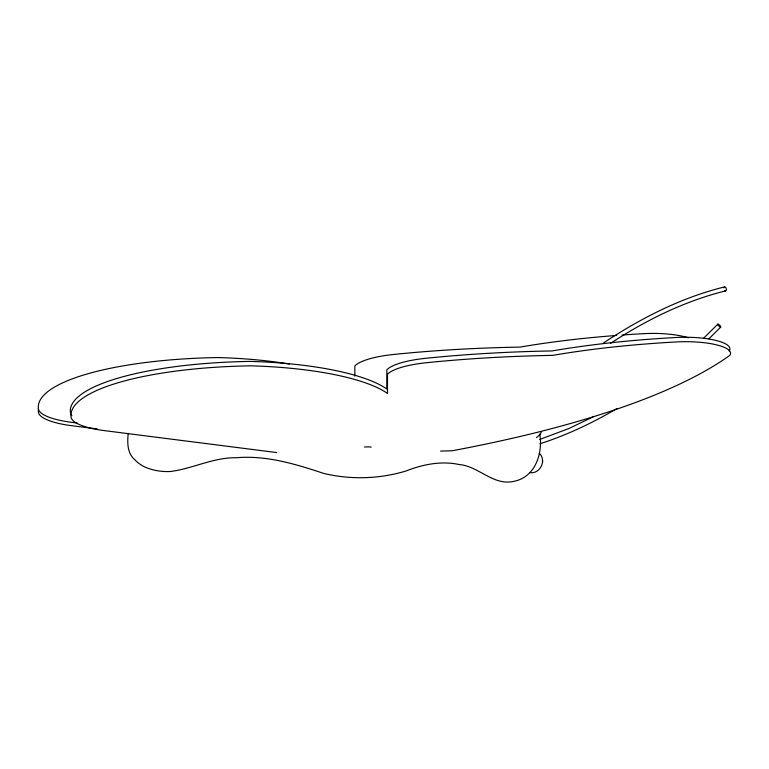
<?xml version="1.0" encoding="UTF-8"?>
<svg xmlns="http://www.w3.org/2000/svg" width="769" height="769" viewBox="0 0 769 769"><rect width="100%" height="100%" fill="white"/><g stroke="black" fill="none" stroke-linecap="round" stroke-linejoin="round"><path stroke-width="1.15" d="M128.173 433.303C127.356 442.713 127.068 452.941 134.71 459.689C137.516 462.64 140.842 465.082 144.505 466.86C152.627 470.493 161.644 471.964 170.516 471.484C192.788 468.667 213.398 457.334 236.343 457.728C266.41 455.181 295.556 464.043 323.672 473.416C350.712 479.885 379.415 479.039 406.022 470.993C422.796 464.38 441.204 460.689 459.112 464.514C478.866 466.197 493.419 486.239 514.057 481.298C535.407 477.03 543.01 453.268 539.771 434.024M539.271 453.277C546.817 460.112 540.309 473.915 530.245 472.704M541.539 431.601L540.194 434.283L536.522 437.619M703.539 338.312L717.794 324.153M708.96 338.764L720.755 327.056M603.588 342.887C640.702 318.337 681.007 297.641 724.408 286.952M610.682 343.234C646.047 320.164 684.497 301.044 725.648 290.884M616.815 408.589C592.524 422.95 566.84 435.139 539.944 443.771M593.726 416.596L569.089 428.429L539.732 439.464M77.179 423.027L74.804 422.719A60.597 15.688 0 0 1 38.45 408.954A191.548 49.581 0 0 1 218.002 357.556A164.23 42.506 0 0 1 289.24 364.025M97.307 428.958L74.804 426.093A60.597 15.688 0 0 1 38.45 412.319A191.548 49.581 0 0 1 38.527 408.06M276.802 452.576L107.458 431.005A60.597 15.688 0 0 1 71.094 417.231A191.548 49.581 0 0 1 250.656 365.833A164.23 42.506 0 0 1 387.499 393.449L387.499 374.195A65.461 16.947 0 0 1 426.939 362.67A421.412 109.073 0 0 1 552.709 355.365A357.143 92.434 0 0 1 676.547 341.936A44.775 11.593 0 0 1 729.819 355.365A783.063 202.67 0 0 1 452.48 450.701A126.01 32.615 0 0 1 440.579 451.067M542.568 460.391L542.568 462.092M354.845 376.108L354.845 365.919A65.461 16.947 0 0 1 394.286 354.394A421.412 109.073 0 0 1 520.065 347.088A357.143 92.434 0 0 1 616.623 335.438M371.216 447.145A126.01 32.615 0 0 1 369.13 446.847A181.58 46.996 0 0 0 364.439 447M71.93 415.702A60.597 15.688 0 0 1 70.44 412.799A191.548 49.581 0 0 1 250.002 361.401A164.23 42.506 0 0 1 386.845 389.018L386.845 369.764A65.461 16.947 0 0 1 426.286 358.239A421.412 109.073 0 0 1 552.055 350.933A357.143 92.434 0 0 1 675.893 337.504A44.775 11.593 0 0 1 729.166 350.933M622.034 335.034A357.143 92.434 0 0 1 643.903 333.659A44.775 11.593 0 0 1 688.293 337.822M724.129 287.135A2.067 1.24 74.8 0 1 725.821 287.673A2.067 1.24 74.8 0 1 726.196 290.278A2.067 1.24 74.8 0 1 724.638 290.624M723.764 287.846A2.067 1.24 74.8 0 1 723.908 287.443M717.996 324.922A2.067 0.567 45.2 0 0 720.611 327.123A2.067 0.567 45.2 0 0 719.198 324.768A2.067 0.567 45.2 0 0 717.996 324.922"/></g></svg>
